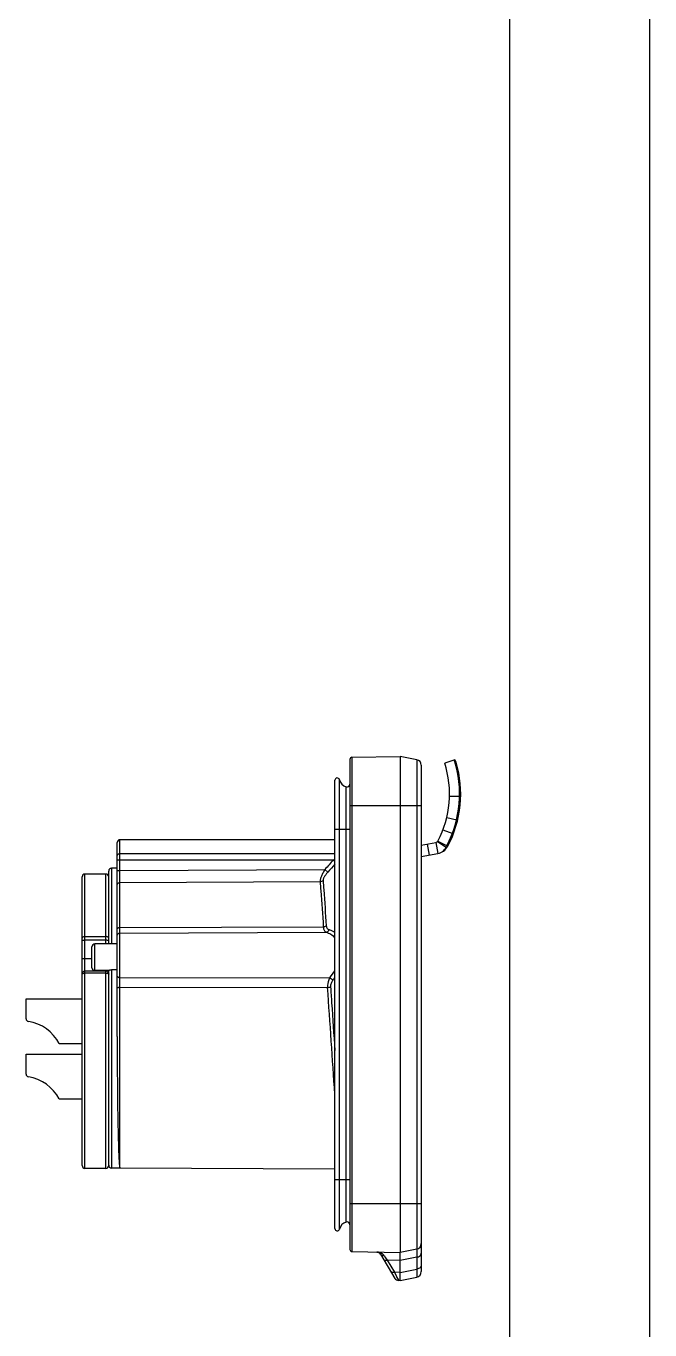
# Model space of a CAD drawing. Header units: millimetres. Extents: x 0 to 420, y 0 to 297.
# Drawn here: x 375.5 to 420, y 55 to 148 of the extents above; entities that cross this region are included whole.
import ezdxf

# ---------------------------------------------------------------- set-up
doc = ezdxf.new("R2010")
doc.units = ezdxf.units.MM
doc.header["$LTSCALE"] = 23.1
doc.layers.get('0').update_dxf_attribs({"linetype": 'CONTINUOUS'})
for name, color, linetype in [('AUSFORMSCHRAEGEN', 7, 'CONTINUOUS'), ('BEZUGSACHSEN', 7, 'CONTINUOUS'), ('FASEN', 7, 'CONTINUOUS'), ('FLAECHEN', 7, 'CONTINUOUS'), ('RUNDUNGEN', 7, 'CONTINUOUS')]:
    doc.layers.add(name, color=color, linetype=linetype)

msp = doc.modelspace()

# ---------------------------------------------------------------- linework, layer by layer
at = {"color": 7, "linetype": 'CONTINUOUS'}
for p, q in [((420, 0), (420, 297)), ((410, 10), (410, 287)), ((406.0704, 95.6713), (405.3586, 95.4428)), ((397.5198, 62.2226), (397.5198, 94.2086)), ((403.6898, 89.5861), (404.7267, 89.7725)), ((404.1106, 89.6617), (404.2521, 88.8744)), ((404.7267, 89.7725), (404.8682, 88.9851)), ((403.6898, 88.7733), (404.8682, 88.9851)), ((381.9898, 87.935), (381.5898, 87.935)), ((377.854, 75.4156), (379.4898, 75.4156)), ((377.854, 71.4656), (379.4898, 71.4656)), ((382.1889, 66.535), (381.5898, 66.535)), ((402.1898, 58.5156), (402.1898, 60.5156)), ((402.1898, 58.5156), (403.3683, 58.7513))]:
    msp.add_line(p, q, dxfattribs=at)
at = {"color": 9, "linetype": 'CONTINUOUS'}
for p, q in [((397.8551, 62.1829), (397.8551, 94.2483)), ((398.3342, 62.6847), (398.3342, 93.7465)), ((397.5198, 90.7156), (398.5898, 90.7156)), ((397.5198, 65.7156), (398.5898, 65.7156)), ((403.3683, 60.1769), (402.1898, 59.9412)), ((402.1898, 59.09), (403.3683, 59.3257))]:
    msp.add_line(p, q, dxfattribs=at)
at = {"color": 7, "linetype": 'CONTINUOUS'}
for centre, radius, start, end in [((398.5033, 93.2416), 7.2, 332.12947, 17.801772), ((397.6898, 94.2086), 0.17, 13.493849, 180), ((398.5261, 94.4093), 0.69, 193.493849, 253.854295), ((398.3898, 93.9386), 0.2, 253.854295, 360), ((404.6914, 89.9693), 0.2, 280.187393, 332.12947), ((398.5261, 62.0219), 0.69, 106.145705, 166.506151), ((398.3898, 62.4926), 0.2, 0, 106.145705), ((397.6898, 62.2226), 0.17, 180, 346.506151)]:
    msp.add_arc(centre, radius, start, end, dxfattribs=at)
at = {"layer": 'AUSFORMSCHRAEGEN', "color": 7, "linetype": 'CONTINUOUS'}
for p, q in [((402.1898, 95.9156), (402.1898, 60.5156)), ((397.5198, 66.4681), (382.1889, 66.535))]:
    msp.add_line(p, q, dxfattribs=at)
at = {"layer": 'BEZUGSACHSEN', "color": 7, "linetype": 'CONTINUOUS'}
for p, q in [((397.5198, 89.9656), (382.1898, 89.9656)), ((381.1898, 87.5156), (379.6898, 87.5156)), ((381.9898, 82.5298), (380.3898, 82.5298)), ((381.3898, 80.6298), (380.3898, 80.6298)), ((375.4898, 78.6156), (379.4898, 78.6156)), ((375.4898, 74.6656), (379.4898, 74.6656)), ((381.1898, 66.5156), (379.6898, 66.5156))]:
    msp.add_line(p, q, dxfattribs=at)
at = {"layer": 'FASEN', "color": 7, "linetype": 'CONTINUOUS'}
for p, q in [((406.0702, 95.6715), (406.1154, 95.5265)), ((406.1794, 95.4952), (406.0704, 95.6713)), ((406.3788, 94.324), (406.3807, 94.3098)), ((406.4511, 93.0555), (406.4509, 93.0455)), ((404.8682, 89.8758), (405.5279, 89.5269))]:
    msp.add_line(p, q, dxfattribs=at)
at = {"layer": 'FASEN', "color": 9, "linetype": 'CONTINUOUS'}
for p, q in [((406.5009, 93.0442), (405.7011, 93.064)), ((405.504, 91.5591), (406.2327, 91.3839)), ((406.302, 91.4581), (406.2327, 91.3839)), ((405.2286, 90.6705), (405.9287, 90.4028)), ((406.0069, 90.4674), (405.9287, 90.4028)), ((404.8549, 89.8542), (405.4622, 89.4265)), ((405.5754, 89.5018), (405.5638, 89.5882))]:
    msp.add_line(p, q, dxfattribs=at)
at = {"layer": 'FASEN', "color": 7, "linetype": 'CONTINUOUS'}
msp.add_lwpolyline([(406.0703, 95.6713), (406.0777, 95.6483), (406.087, 95.6188), (406.0997, 95.5781), (406.1154, 95.5265)], dxfattribs=at)
for centre, radius, start, end in [((398.5033, 93.2416), 8, 332.12947, 16.360944), ((398.3828, 93.1975), 8.0757, 16.2976, 16.761961), ((398.3061, 93.1759), 8.1554, 15.124131, 16.292181), ((398.4166, 93.2061), 8.0409, 14.046442, 15.12207), ((398.39, 93.1992), 8.0684, 13.87494, 14.047874), ((398.4055, 93.203), 8.0524, 13.603327, 13.87499), ((398.5205, 93.2305), 7.9342, 11.509503, 13.605881), ((398.4269, 93.2117), 8.0296, 10.872127, 11.507622), ((398.3229, 93.1915), 8.1356, 10.737092, 10.87351), ((398.5804, 93.24), 7.8735, 9.972419, 10.739526), ((398.8354, 93.2856), 7.6145, 9.529657, 9.967023), ((398.7744, 93.2756), 7.6763, 8.377796, 9.52797), ((398.5253, 93.2379), 7.9282, 8.164076, 8.384746), ((398.5234, 93.2376), 7.9301, 7.873588, 8.164055), ((398.5005, 93.2345), 7.9532, 7.067319, 7.770252), ((398.4571, 93.2291), 7.997, 6.7555, 7.067754), ((398.4181, 93.2245), 8.0363, 6.196689, 6.755423), ((398.5312, 93.2404), 7.9221, 347.072563, 358.590381), ((398.4966, 93.2437), 7.9565, 339.712747, 346.482633), ((398.6416, 93.2131), 7.8084, 346.452487, 347.086693), ((398.7275, 93.1396), 7.7037, 332.548583, 339.190903), ((398.5042, 93.2413), 7.9486, 339.077346, 339.709847), ((404.6914, 89.9693), 1, 280.187393, 332.12947), ((404.9663, 89.8948), 0.6715, 326.775722, 327.144314), ((404.9303, 89.9168), 0.7136, 327.221344, 332.579526)]:
    msp.add_arc(centre, radius, start, end, dxfattribs=at)
for points, knots in [([(406.4074, 94.0919), (406.4156, 94.0162), (406.4349, 93.8126), (406.4533, 93.4669), (406.4544, 93.1969), (406.4511, 93.0555)], [0, 0, 0, 0, 0.2200023, 0.591274, 1, 1, 1, 1]), ([(405.1966, 89.1063), (405.2407, 89.16), (405.332, 89.2643), (405.4213, 89.3707), (405.4622, 89.4265)], [0, 0, 0, 0, 0.500961, 1, 1, 1, 1])]:
    msp.add_open_spline(points, degree=3, knots=knots, dxfattribs=at)
msp.add_open_spline([(405.4622, 89.4265), (405.4858, 89.4588), (405.508, 89.4923), (405.5279, 89.5269)], degree=3, dxfattribs=at)
at = {"layer": 'FLAECHEN', "color": 7, "linetype": 'CONTINUOUS'}
msp.add_arc((398.5033, 93.2416), 7.915, 332.12947, 17.8035, dxfattribs=at)
at = {"layer": 'RUNDUNGEN', "color": 7, "linetype": 'CONTINUOUS'}
for p, q in [((398.7372, 95.8553), (402.1898, 95.9156)), ((403.3683, 95.6799), (402.1898, 95.9156)), ((398.5898, 95.7054), (398.5898, 60.7258)), ((403.6898, 95.2877), (403.6898, 59.1435)), ((381.9898, 75.9292), (381.9898, 89.7656)), ((381.3898, 82.5298), (381.3898, 87.7349)), ((379.4898, 66.7156), (379.4898, 87.3156)), ((380.1898, 80.8299), (380.1898, 82.3297)), ((381.3898, 66.7156), (381.3898, 80.6408)), ((381.9898, 80.692), (381.5898, 80.692)), ((375.4898, 77.1915), (375.4898, 78.6156)), ((375.4898, 73.2415), (375.4898, 74.6656)), ((382.0953, 67.6583), (382.0955, 67.6534)), ((398.7372, 60.5759), (402.1898, 60.5156)), ((400.5232, 60.5447), (400.5204, 60.5447)), ((400.5648, 60.541), (400.5773, 60.5387)), ((400.5773, 60.5387), (400.5903, 60.5357)), ((400.5903, 60.5357), (400.6038, 60.532)), ((400.6978, 60.4844), (400.7113, 60.4736)), ((403.3683, 60.7513), (402.1898, 60.5156)), ((400.7106, 60.4742), (400.7237, 60.4625)), ((400.7231, 60.4631), (400.7356, 60.4505)), ((400.7679, 60.4096), (400.7752, 60.3979)), ((400.7752, 60.3979), (401.8044, 58.6647)), ((402.1898, 58.5156), (402.0571, 58.5179))]:
    msp.add_line(p, q, dxfattribs=at)
at = {"layer": 'RUNDUNGEN', "color": 9, "linetype": 'CONTINUOUS'}
for p, q in [((398.7372, 95.8553), (398.7372, 60.5759)), ((403.3683, 95.6799), (403.3683, 60.7513)), ((398.5898, 92.4156), (403.6898, 92.4156)), ((382.1898, 87.7774), (382.1898, 89.9656)), ((381.9898, 88.5262), (397.4088, 88.5262)), ((382.1898, 88.9844), (397.5198, 88.9844)), ((397.4088, 88.5262), (397.5198, 88.4274)), ((379.6898, 66.5156), (379.6898, 87.5156)), ((381.1898, 82.5298), (381.1898, 87.5156)), ((381.5898, 87.935), (381.5898, 82.5298)), ((381.9898, 87.7774), (382.1898, 87.7774)), ((382.1889, 86.9131), (382.1898, 87.7774)), ((382.1898, 87.7774), (396.8128, 87.8512)), ((396.8128, 87.8512), (397.0249, 87.6653)), ((382.1889, 86.9131), (396.467, 86.9836)), ((382.1889, 66.535), (382.1889, 86.9131)), ((382.1889, 83.7098), (396.6984, 83.764)), ((379.6898, 83.0581), (381.1898, 83.0581)), ((382.1889, 83.4069), (382.1889, 83.4551)), ((382.1889, 83.3087), (396.9068, 83.3672)), ((379.6898, 82.8139), (381.1898, 82.8139)), ((380.3898, 80.6298), (380.3898, 82.5298)), ((379.6898, 81.4934), (380.1898, 81.4934)), ((381.1898, 80.5816), (379.6898, 80.5816)), ((381.1898, 80.4472), (379.6898, 80.4472)), ((381.1898, 66.5156), (381.1898, 80.6298)), ((381.5898, 80.692), (381.5898, 66.535)), ((382.1889, 80.1383), (397.1548, 80.119)), ((382.1889, 79.4386), (397.0026, 79.4282)), ((398.5898, 64.0156), (403.6898, 64.0156)), ((401.0279, 60.2888), (401.1311, 60.1376)), ((401.1311, 60.1376), (401.2573, 59.9527)), ((402.1898, 59.9412), (401.2573, 59.9527)), ((401.2573, 59.9527), (401.7665, 59.0952)), ((403.3683, 60.1769), (403.3683, 59.3257)), ((402.1898, 59.09), (401.7665, 59.0952)), ((401.7665, 59.0952), (401.8876, 58.8541)), ((401.8876, 58.8541), (402.0571, 58.5179)), ((401.9306, 58.7686), (402.0519, 58.5281))]:
    msp.add_line(p, q, dxfattribs=at)
at = {"layer": 'RUNDUNGEN', "color": 7, "linetype": 'CONTINUOUS'}
for points in [[(400.5239, 60.5446), (400.531, 60.5444), (400.5337, 60.5442)], [(400.5468, 60.5432), (400.5529, 60.5426), (400.5648, 60.541)], [(400.6038, 60.532), (400.6175, 60.5275), (400.6313, 60.5222), (400.645, 60.5162), (400.6586, 60.5094), (400.6721, 60.5017), (400.6854, 60.4932), (400.6985, 60.4838)], [(400.7351, 60.4511), (400.747, 60.4377), (400.7578, 60.424), (400.7679, 60.4096)]]:
    msp.add_lwpolyline(points, dxfattribs=at)
at = {"layer": 'RUNDUNGEN', "color": 9, "linetype": 'CONTINUOUS'}
msp.add_lwpolyline([(402.0519, 58.5281), (402.0555, 58.5206), (402.0571, 58.5179)], dxfattribs=at)
at = {"layer": 'RUNDUNGEN', "color": 7, "linetype": 'CONTINUOUS'}
for centre, radius, start, end in [((398.7398, 95.7054), 0.15, 91, 180), ((403.2898, 95.2877), 0.4, 0, 78.690068), ((382.1898, 89.7656), 0.2, 90, 180), ((379.6898, 87.3156), 0.2, 90, 180), ((381.1898, 87.3156), 0.2, 0, 90), ((381.5898, 87.735), 0.2, 90, 180), ((380.3898, 82.3298), 0.2, 90, 180), ((380.3898, 80.8298), 0.2, 180, 270), ((375.6898, 77.1915), 0.2, 180, 261.068461), ((375.193, 74.0303), 3, 27.500754, 81.068461), ((375.6898, 73.2415), 0.2, 180, 261.068461), ((375.193, 70.0803), 3, 27.500754, 81.068461), ((432.0619, 69.6181), 50.0051, 182.092022, 182.246124), ((379.6898, 66.7156), 0.2, 180, 270), ((381.1898, 66.7156), 0.2, 270, 360), ((381.5898, 66.735), 0.2, 180, 270), ((398.7398, 60.7258), 0.15, 180, 269), ((400.5173, 60.2447), 0.3, 30.701049, 89), ((403.2898, 61.1435), 0.4, 281.309932, 360), ((402.0623, 58.8179), 0.3, 210.701049, 269), ((403.2898, 59.1435), 0.4, 281.309932, 360)]:
    msp.add_arc(centre, radius, start, end, dxfattribs=at)
at = {"layer": 'RUNDUNGEN', "color": 9, "linetype": 'CONTINUOUS'}
for centre, radius, start, end in [((488.2283, 7.737), 121.5528, 138.345091, 138.769543), ((395.4402, 91.3309), 3.4267, 305.063936, 307.365873), ((490.8359, 5.0878), 124.9782, 138.301818, 138.644027), ((379.6897, 80.3817), 0.1999, 89.969431, 179.969403), ((381.1899, 80.3817), 0.1999, 0.03057, 90.030546), ((394.7809, 82.1381), 3.1164, 319.618647, 331.52913), ((394.5932, 82.0387), 3.4817, 322.777275, 327.217827), ((-2081.0474, -91.9656), 2483.9701, 3.7796846, 3.9565504), ((400.5105, 59.8545), 0.6903, 86.709853, 89.000582), ((400.5111, 59.8626), 0.6822, 73.516828, 86.724742), ((400.5165, 59.883), 0.6611, 69.445108, 73.463418)]:
    msp.add_arc(centre, radius, start, end, dxfattribs=at)
for points, knots in [([(381.9898, 88.8011), (381.9898, 88.825), (382.0006, 88.8741), (382.0457, 88.935), (382.1121, 88.9751), (382.1639, 88.9844), (382.1898, 88.9844)], [0, 0, 0, 0, 0.2398586, 0.4857792, 0.7400262, 1, 1, 1, 1]), ([(396.8128, 87.8512), (396.7644, 87.7722), (396.6746, 87.6155), (396.5634, 87.3839), (396.4965, 87.1991), (396.4695, 87.0676), (396.4657, 87.0097), (396.467, 86.9836)], [0, 0, 0, 0, 0.2944995, 0.5737138, 0.8165833, 0.9169211, 1, 1, 1, 1]), ([(397.0249, 87.6653), (396.9799, 87.6141), (396.8944, 87.511), (396.7994, 87.3765), (396.7377, 87.269), (396.7031, 87.1944), (396.6814, 87.1265), (396.6764, 87.0828), (396.6778, 87.0635)], [0, 0, 0, 0, 0.2898131, 0.5686869, 0.6981405, 0.8159309, 0.9176195, 1, 1, 1, 1]), ([(381.9898, 86.7402), (381.9898, 86.7628), (382.0008, 86.8095), (382.0461, 86.8667), (382.112, 86.9042), (382.1631, 86.913), (382.1889, 86.9131)], [0, 0, 0, 0, 0.2330244, 0.476313, 0.733448, 1, 1, 1, 1]), ([(396.467, 86.9836), (396.5057, 86.9844), (396.5823, 86.9989), (396.6497, 87.0386), (396.6778, 87.0635)], [0, 0, 0, 0, 0.5076759, 1, 1, 1, 1]), ([(396.467, 86.9836), (396.4829, 86.7648), (396.5607, 85.6917), (396.6377, 84.6185), (396.6984, 83.764)], [0, 0, 0, 0, 0.2038441, 1, 1, 1, 1]), ([(396.6778, 87.0635), (396.6937, 86.8435), (396.7716, 85.7638), (396.8485, 84.6841), (396.9093, 83.8244)], [0, 0, 0, 0, 0.2038052, 1, 1, 1, 1]), ([(396.6984, 83.764), (396.7369, 83.7659), (396.8103, 83.7775), (396.8795, 83.8059), (396.9093, 83.8244)], [0, 0, 0, 0, 0.5233644, 1, 1, 1, 1]), ([(396.6984, 83.764), (396.7008, 83.7161), (396.7124, 83.6272), (396.7558, 83.5091), (396.821, 83.4201), (396.8777, 83.3808), (396.9068, 83.3672)], [0, 0, 0, 0, 0.3062152, 0.5685456, 0.7948658, 1, 1, 1, 1]), ([(396.9093, 83.8244), (396.9117, 83.7899), (396.9246, 83.7249), (396.9722, 83.6427), (397.039, 83.5854), (397.091, 83.5625), (397.1176, 83.5542)], [0, 0, 0, 0, 0.2856317, 0.5368486, 0.7700478, 1, 1, 1, 1]), ([(379.6898, 83.0581), (379.6641, 83.0581), (379.6151, 83.0528), (379.5588, 83.0326), (379.5237, 83.0084), (379.4995, 82.9834), (379.4898, 82.9585), (379.4898, 82.943)], [0, 0, 0, 0, 0.3072984, 0.5845984, 0.7057062, 0.8141048, 1, 1, 1, 1]), ([(381.3898, 82.943), (381.3898, 82.9585), (381.3801, 82.9834), (381.3559, 83.0084), (381.3208, 83.0326), (381.2645, 83.0528), (381.2155, 83.0581), (381.1898, 83.0581)], [0, 0, 0, 0, 0.1858952, 0.2942938, 0.4154016, 0.6927016, 1, 1, 1, 1]), ([(381.9898, 83.5956), (381.9898, 83.611), (382.0035, 83.6454), (382.0503, 83.6812), (382.1145, 83.7044), (382.1633, 83.7098), (382.1889, 83.7098)], [0, 0, 0, 0, 0.1854193, 0.4136895, 0.6915954, 1, 1, 1, 1]), ([(381.9898, 83.1142), (381.9898, 83.1395), (382.0003, 83.1907), (382.0447, 83.2553), (382.1109, 83.2984), (382.163, 83.3086), (382.1889, 83.3087)], [0, 0, 0, 0, 0.2467698, 0.4954399, 0.7467788, 1, 1, 1, 1]), ([(396.9068, 83.3672), (396.9518, 83.3753), (397.0417, 83.4243), (397.0977, 83.5073), (397.1176, 83.5542)], [0, 0, 0, 0, 0.4726532, 1, 1, 1, 1]), ([(396.9068, 83.3672), (397.0223, 83.3341), (397.2502, 83.2372), (397.4394, 83.0757), (397.5203, 82.9817)], [0, 0, 0, 0, 0.4921301, 1, 1, 1, 1]), ([(397.1176, 83.5542), (397.1897, 83.5319), (397.3313, 83.4743), (397.4598, 83.3912), (397.5199, 83.3436)], [0, 0, 0, 0, 0.4959587, 1, 1, 1, 1]), ([(379.4898, 82.7965), (379.4898, 82.7982), (379.4964, 82.8013), (379.5068, 82.8037), (379.5258, 82.8067), (379.5501, 82.8091), (379.5801, 82.8112), (379.6272, 82.8134), (379.6643, 82.8139), (379.6898, 82.8139)], [0, 0, 0, 0, 0.0253914, 0.0838943, 0.1765611, 0.3001492, 0.4503112, 0.6215249, 1, 1, 1, 1]), ([(381.1898, 82.8139), (381.2153, 82.8139), (381.2524, 82.8134), (381.2995, 82.8112), (381.3295, 82.8091), (381.3538, 82.8067), (381.3728, 82.8037), (381.3832, 82.8013), (381.3898, 82.7982), (381.3898, 82.7965)], [0, 0, 0, 0, 0.3784751, 0.5496888, 0.6998508, 0.8234389, 0.9161057, 0.9746086, 1, 1, 1, 1]), ([(379.4898, 81.476), (379.4898, 81.4777), (379.4964, 81.4808), (379.5068, 81.4832), (379.5258, 81.4862), (379.5501, 81.4886), (379.5801, 81.4907), (379.6272, 81.4929), (379.6643, 81.4934), (379.6898, 81.4934)], [0, 0, 0, 0, 0.0253914, 0.0838943, 0.1765611, 0.3001492, 0.4503112, 0.6215249, 1, 1, 1, 1]), ([(379.4898, 80.3818), (379.4898, 80.3916), (379.5025, 80.4069), (379.5247, 80.4193), (379.5497, 80.4291), (379.5798, 80.4369), (379.6269, 80.4449), (379.6642, 80.4472), (379.6898, 80.4472)], [0, 0, 0, 0, 0.1325494, 0.2306902, 0.3518132, 0.4938012, 0.6527755, 1, 1, 1, 1]), ([(381.1898, 80.4472), (381.2154, 80.4472), (381.2527, 80.4449), (381.2998, 80.4369), (381.3299, 80.4291), (381.3549, 80.4193), (381.3771, 80.4069), (381.3898, 80.3916), (381.3898, 80.3818)], [0, 0, 0, 0, 0.3471893, 0.5061569, 0.6481538, 0.7692853, 0.8674324, 1, 1, 1, 1]), ([(381.9898, 80.2421), (381.9898, 80.2279), (381.9999, 80.2052), (382.0237, 80.1831), (382.0589, 80.1612), (382.1149, 80.1432), (382.1634, 80.1383), (382.1889, 80.1383)], [0, 0, 0, 0, 0.1749336, 0.2808492, 0.4016594, 0.6837518, 1, 1, 1, 1]), ([(397.1548, 80.119), (397.1288, 80.0692), (397.0329, 79.8519), (396.9942, 79.609), (397.0026, 79.4282)], [0, 0, 0, 0, 0.2371631, 1, 1, 1, 1]), ([(397.1548, 80.119), (397.1977, 80.0953), (397.2752, 80.0401), (397.3404, 79.9703), (397.3657, 79.9326)], [0, 0, 0, 0, 0.5191604, 1, 1, 1, 1]), ([(381.9898, 79.4025), (381.9898, 79.4052), (381.9946, 79.4116), (382.0067, 79.4174), (382.0252, 79.4235), (382.061, 79.4309), (382.1164, 79.437), (382.1635, 79.4386), (382.1889, 79.4386)], [0, 0, 0, 0, 0.0385373, 0.1021122, 0.1958224, 0.3179912, 0.6318439, 1, 1, 1, 1]), ([(397.0026, 79.4282), (397.0407, 79.4307), (397.1114, 79.4378), (397.1816, 79.45), (397.2134, 79.4578)], [0, 0, 0, 0, 0.5385333, 1, 1, 1, 1]), ([(397.3657, 79.9326), (397.3159, 79.8671), (397.2328, 79.7166), (397.2075, 79.5442), (397.2134, 79.4578)], [0, 0, 0, 0, 0.4869064, 1, 1, 1, 1]), ([(397.2134, 79.4578), (397.2393, 79.081), (397.3425, 77.5716), (397.4443, 76.062), (397.5199, 74.9292)], [0, 0, 0, 0, 0.249603, 1, 1, 1, 1]), ([(400.957, 60.3723), (400.9419, 60.3868), (400.8795, 60.4405), (400.8059, 60.4805), (400.7486, 60.502)], [0, 0, 0, 0, 0.2556276, 1, 1, 1, 1]), ([(403.3683, 60.7513), (403.3691, 60.7515), (403.3703, 60.747), (403.3711, 60.7414), (403.3722, 60.7291), (403.373, 60.7132), (403.3737, 60.6922), (403.3743, 60.6552), (403.3746, 60.5976), (403.3741, 60.5154), (403.3729, 60.4163), (403.3709, 60.3016), (403.3692, 60.22), (403.3683, 60.1768)], [0, 0, 0, 0, 0.0043757, 0.0164105, 0.03653, 0.0647658, 0.1011045, 0.1455144, 0.2581063, 0.401449, 0.5743221, 0.7746889, 1, 1, 1, 1]), ([(400.7752, 60.3979), (400.7986, 60.3586), (400.8777, 60.2923), (400.9782, 60.2827), (401.0278, 60.2889)], [0, 0, 0, 0, 0.478189, 1, 1, 1, 1]), ([(401.0279, 60.2888), (401.0227, 60.2965), (401.0012, 60.3261), (400.9766, 60.3534), (400.957, 60.3723)], [0, 0, 0, 0, 0.2540341, 1, 1, 1, 1]), ([(401.2573, 59.9527), (401.2312, 59.9452), (401.1799, 59.9359), (401.1062, 59.9403), (401.0442, 59.9648), (401.0145, 59.995), (401.0046, 60.0116)], [0, 0, 0, 0, 0.2943223, 0.5586751, 0.7904208, 1, 1, 1, 1]), ([(403.3683, 60.1769), (403.4119, 60.183), (403.4945, 60.2049), (403.5998, 60.2669), (403.6718, 60.3522), (403.6898, 60.4215), (403.6898, 60.4542)], [0, 0, 0, 0, 0.2878359, 0.5518129, 0.7864562, 1, 1, 1, 1]), ([(403.6898, 59.603), (403.6898, 59.5704), (403.6718, 59.501), (403.5998, 59.4157), (403.4945, 59.3537), (403.4119, 59.3319), (403.3683, 59.3257)], [0, 0, 0, 0, 0.2135438, 0.4481871, 0.7121641, 1, 1, 1, 1]), ([(401.7665, 59.0952), (401.7403, 59.0877), (401.6891, 59.0784), (401.6153, 59.0829), (401.5534, 59.1073), (401.5236, 59.1375), (401.5137, 59.1542)], [0, 0, 0, 0, 0.2943216, 0.558674, 0.7904197, 1, 1, 1, 1]), ([(403.3683, 59.3257), (403.3692, 59.2829), (403.3709, 59.2018), (403.3729, 59.0878), (403.3741, 58.9893), (403.3746, 58.9074), (403.3743, 58.8497), (403.3736, 58.8125), (403.373, 58.7913), (403.3721, 58.7749), (403.3713, 58.7624), (403.3701, 58.7559), (403.3692, 58.7515), (403.3683, 58.7513)], [0, 0, 0, 0, 0.2237423, 0.4227876, 0.5947476, 0.7377088, 0.8505035, 0.8952478, 0.9320785, 0.9609525, 0.9818423, 0.9947595, 1, 1, 1, 1])]:
    msp.add_open_spline(points, degree=3, knots=knots, dxfattribs=at)
at = {"layer": 'RUNDUNGEN', "color": 7, "linetype": 'CONTINUOUS'}
for points, knots in [([(381.3898, 80.6408), (381.3898, 80.6434), (381.3949, 80.6496), (381.4065, 80.6568), (381.425, 80.6653), (381.4607, 80.6773), (381.5163, 80.6887), (381.5642, 80.692), (381.5898, 80.692)], [0, 0, 0, 0, 0.0364942, 0.1017245, 0.1978377, 0.3221832, 0.6363105, 1, 1, 1, 1]), ([(381.9898, 75.9292), (381.9898, 75.1013), (381.9943, 73.5175), (382.0136, 71.2935), (382.0434, 69.4092), (382.0723, 68.2808), (382.0902, 67.7927)], [0, 0, 0, 0, 0.305246, 0.5838661, 0.8199422, 1, 1, 1, 1]), ([(382.0955, 67.6534), (382.0989, 67.5672), (382.1057, 67.4057), (382.1172, 67.1801), (382.1273, 67.013), (382.135, 66.8961), (382.1403, 66.8213), (382.1457, 66.7551), (382.1514, 66.6976), (382.1578, 66.6488), (382.1644, 66.6137), (382.1702, 66.5901), (382.1743, 66.5757), (382.1781, 66.5635), (382.1816, 66.5535), (382.1846, 66.5457), (382.1865, 66.5407), (382.188, 66.5376), (382.1882, 66.5364), (382.1893, 66.535), (382.1889, 66.535)], [0, 0, 0, 0, 0.2300174, 0.4310072, 0.6023169, 0.6766495, 0.7433436, 0.8023739, 0.8537339, 0.897445, 0.9335797, 0.9488191, 0.9621489, 0.9735417, 0.9829627, 0.99037, 0.9957152, 0.9975976, 0.9989437, 1, 1, 1, 1])]:
    msp.add_open_spline(points, degree=3, knots=knots, dxfattribs=at)

doc.saveas('drawing.dxf')
